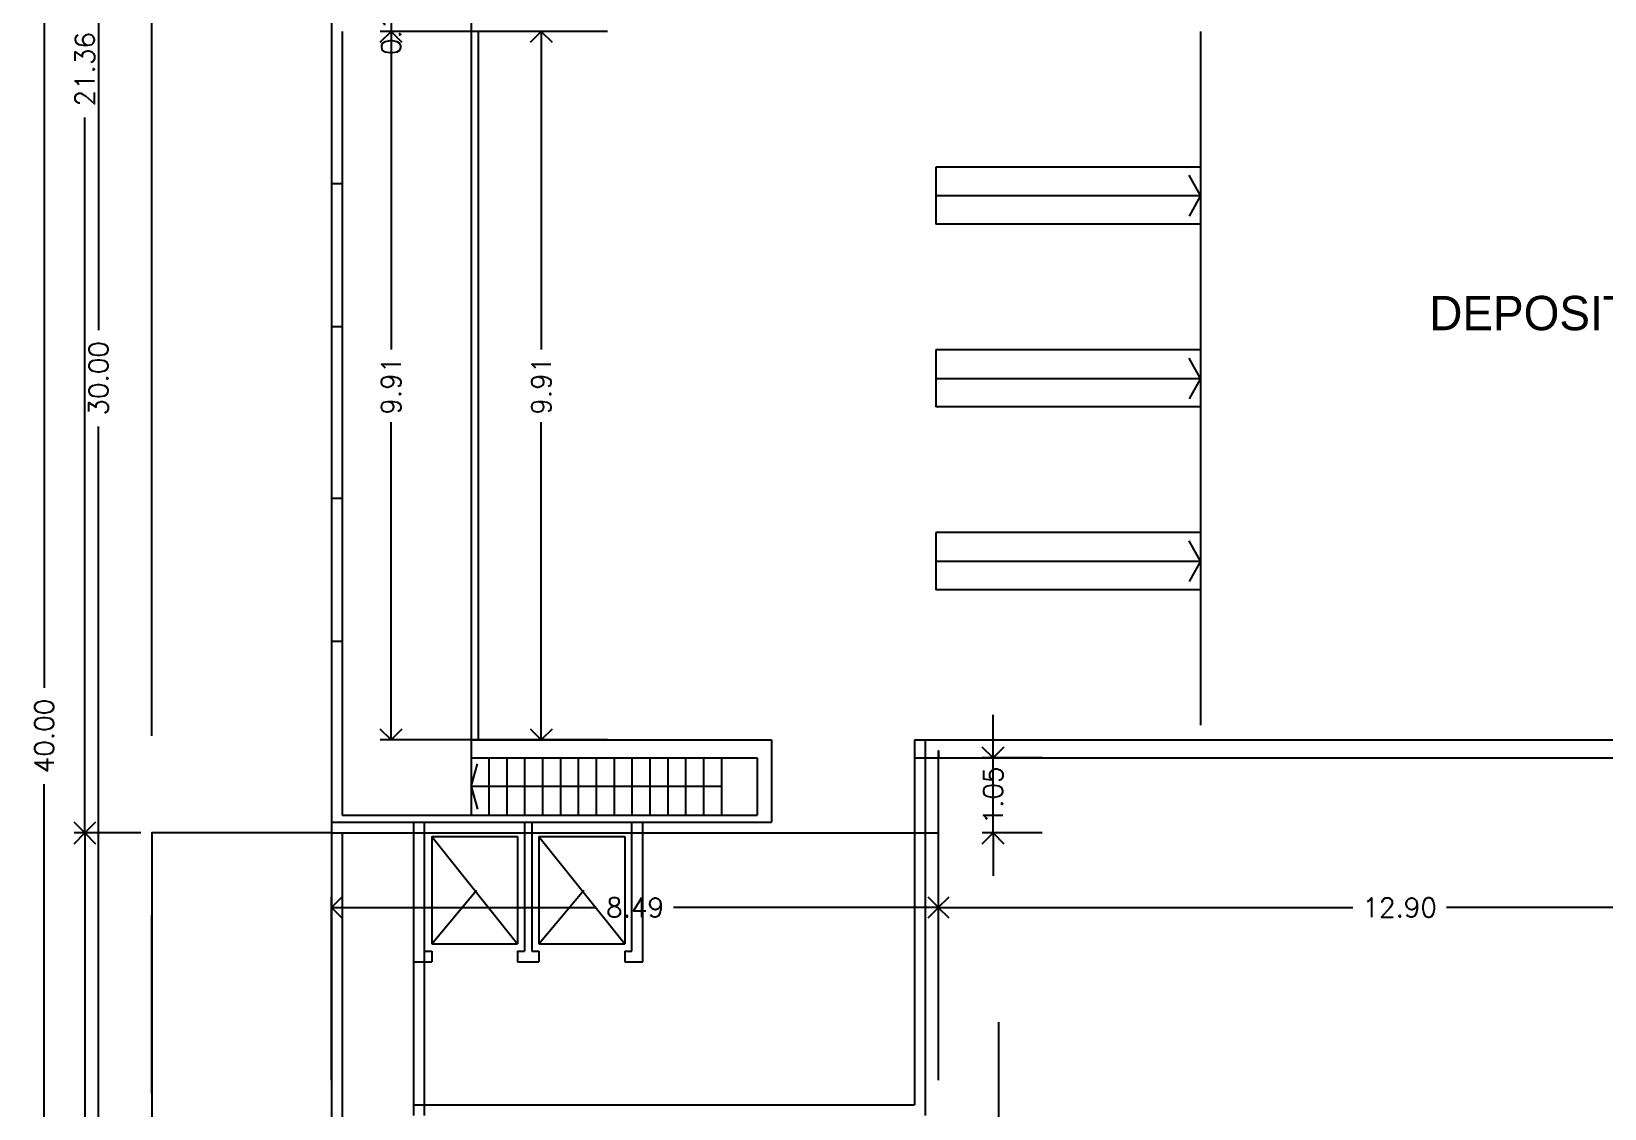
# Model space of a CAD drawing. Extents: x 26 to 214, y -151 to 101.
# Drawn here: x 25.6 to 47.59, y 46.87 to 61.93 of the extents above; entities that cross this region are included whole.
import ezdxf

# ---------------------------------------------------------------- set-up
doc = ezdxf.new("R2010")
doc.units = 0
doc.header["$LTSCALE"] = 10
doc.header["$MEASUREMENT"] = 0
doc.linetypes.add('CENTER', pattern=[2, 1.25, -0.25, 0.25, -0.25])
doc.layers.get('0').update_dxf_attribs({"linetype": 'CONTINUOUS'})
doc.layers.get('DEFPOINTS').update_dxf_attribs({"linetype": 'CONTINUOUS'})
for name, color, linetype in [('00-COTAS-PARCIALES', 1, 'CONTINUOUS'), ('00-ESCAL', 1, 'CONTINUOUS'), ('00-M-A-300', 6, 'CONTINUOUS'), ('00-TEXTOS', 4, 'CONTINUOUS'), ('EJE-MEDIANERA-PA', 1, 'CENTER'), ('MURO-VISTO', 9, 'CONTINUOUS'), ('SUPERF-COTAS', 1, 'CONTINUOUS'), ('SUPERF-EX-POLI', 2, 'CONTINUOUS'), ('SUPERF-PROP-POLI', 1, 'CONTINUOUS')]:
    doc.layers.add(name, color=color, linetype=linetype)
doc.styles.add('ROMANS', font='romans.shx')
doc.styles.add('TECHNICLIGHT', font='tel_____.pfb')
doc.dimstyles.new('COTA1502', dxfattribs={"dimscale": 1.5, "dimtxt": 0.18, "dimasz": 0.2, "dimexe": 0.1, "dimexo": 0.1, "dimgap": 0.09, "dimtad": 0, "dimzin": 0, "dimdsep": 46, "dimtxsty": 'ROMANS', "dimblk": 'OPEN90', "dimcen": 0.1, "dimclrd": 256, "dimclre": 256, "dimclrt": 2, "dimadec": 0, "dimazin": 0, "dimtfac": 1, "dimtix": 1, "dimtmove": 2, "dimatfit": 3, "dimldrblk": 'OPEN90', "dimfxl": 0, "dimtolj": 1, "dimtzin": 0, "dimarcsym": 0})

# ---------------------------------------------------------------- blocks, each defined once
blk = doc.blocks.new('_Open90')
at = {"color": 0, "linetype": 'ByBlock', "lineweight": -2}
for p, q in [((0, 0), (-1, 0)), ((-0.5, 0.5), (0, 0)), ((0, 0), (-0.5, -0.5))]:
    blk.add_line(p, q, dxfattribs=at)
blk = doc.blocks.new('*D54')
at = {"layer": '00-COTAS-PARCIALES', "lineweight": -2, "transparency": 16777216}
for p, q in [((26.465, 72.083), (25.627, 72.083)), ((25.777, 71.783), (25.777, 52.758)), ((25.777, 32.383), (25.777, 51.408)), ((26.465, 32.083), (25.627, 32.083))]:
    blk.add_line(p, q, dxfattribs=at)
at = {"layer": 'DEFPOINTS', "color": 0, "transparency": 16777216}
for p in [(25.777, 72.083), (26.615, 72.083), (26.615, 32.083)]:
    blk.add_point(p, dxfattribs=at)
at = {"layer": '00-COTAS-PARCIALES', "lineweight": -2, "transparency": 16777216, "xscale": 0.3, "yscale": 0.3, "zscale": 0.3}
for p, rotation in [((25.777, 72.083), 90), ((25.777, 32.083), 270)]:
    blk.add_blockref('_Open90', p, dxfattribs=dict(at, rotation=rotation))
at = {"layer": '00-COTAS-PARCIALES', "color": 2, "transparency": 16777216, "insert": (25.777, 52.083), "char_height": 0.27, "attachment_point": 5, "rotation": 90, "style": 'ROMANS'}
blk.add_mtext('\\A1;40.00', dxfattribs=at)
blk = doc.blocks.new('*D52')
at = {"layer": '00-COTAS-PARCIALES', "lineweight": -2, "transparency": 16777216}
for p, q in [((29.561, 72.083), (26.387, 72.083)), ((26.537, 71.783), (26.537, 57.758)), ((26.537, 42.383), (26.537, 56.408)), ((29.561, 42.083), (26.387, 42.083))]:
    blk.add_line(p, q, dxfattribs=at)
at = {"layer": 'DEFPOINTS', "color": 0, "transparency": 16777216}
for p in [(29.711, 72.083), (26.537, 42.083), (29.711, 42.083)]:
    blk.add_point(p, dxfattribs=at)
at = {"layer": '00-COTAS-PARCIALES', "lineweight": -2, "transparency": 16777216, "xscale": 0.3, "yscale": 0.3, "zscale": 0.3}
for p, rotation in [((26.537, 72.083), 90), ((26.537, 42.083), 270)]:
    blk.add_blockref('_Open90', p, dxfattribs=dict(at, rotation=rotation))
at = {"layer": '00-COTAS-PARCIALES', "color": 2, "transparency": 16777216, "insert": (26.537, 57.083), "char_height": 0.27, "attachment_point": 5, "rotation": 90, "style": 'ROMANS'}
blk.add_mtext('\\A1;30.00', dxfattribs=at)
blk = doc.blocks.new('*D25')
at = {"layer": '00-COTAS-PARCIALES', "lineweight": -2, "transparency": 16777216}
for p, q in [((30.627, 62.383), (30.627, 62.683)), ((33.652, 62.083), (30.477, 62.083)), ((30.627, 62.083), (30.627, 61.933)), ((33.652, 61.933), (30.477, 61.933)), ((30.627, 61.633), (30.627, 61.333))]:
    blk.add_line(p, q, dxfattribs=at)
at = {"layer": 'DEFPOINTS', "color": 0, "transparency": 16777216}
for p in [(33.802, 62.083), (30.627, 61.933), (33.802, 61.933)]:
    blk.add_point(p, dxfattribs=at)
at = {"layer": '00-COTAS-PARCIALES', "lineweight": -2, "transparency": 16777216, "xscale": 0.3, "yscale": 0.3, "zscale": 0.3}
for p, rotation in [((30.627, 62.083), 270), ((30.627, 61.933), 90)]:
    blk.add_blockref('_Open90', p, dxfattribs=dict(at, rotation=rotation))
at = {"layer": '00-COTAS-PARCIALES', "color": 2, "transparency": 16777216, "insert": (30.627, 62.008), "char_height": 0.27, "attachment_point": 5, "rotation": 90, "style": 'ROMANS'}
blk.add_mtext('\\A1;0.15', dxfattribs=at)
blk = doc.blocks.new('*D24')
at = {"layer": '00-COTAS-PARCIALES', "lineweight": -2, "transparency": 16777216}
for p, q in [((33.652, 61.933), (30.477, 61.933)), ((30.627, 61.633), (30.627, 57.487)), ((30.627, 52.327), (30.627, 56.472)), ((33.652, 52.027), (30.477, 52.027))]:
    blk.add_line(p, q, dxfattribs=at)
at = {"layer": 'DEFPOINTS', "color": 0, "transparency": 16777216}
for p in [(33.802, 61.933), (30.627, 52.027), (33.802, 52.027)]:
    blk.add_point(p, dxfattribs=at)
at = {"layer": '00-COTAS-PARCIALES', "lineweight": -2, "transparency": 16777216, "xscale": 0.3, "yscale": 0.3, "zscale": 0.3}
for p, rotation in [((30.627, 61.933), 90), ((30.627, 52.027), 270)]:
    blk.add_blockref('_Open90', p, dxfattribs=dict(at, rotation=rotation))
at = {"layer": '00-COTAS-PARCIALES', "color": 2, "transparency": 16777216, "insert": (30.627, 56.98), "char_height": 0.27, "attachment_point": 5, "rotation": 90, "style": 'ROMANS'}
blk.add_mtext('\\A1;9.91', dxfattribs=at)
blk = doc.blocks.new('*D21')
at = {"layer": 'DEFPOINTS', "color": 0, "transparency": 16777216}
for p in [(26.347, 72.083), (27.186, 72.083), (27.186, 50.727)]:
    blk.add_point(p, dxfattribs=at)
at = {"layer": 'SUPERF-COTAS', "lineweight": -2, "transparency": 16777216}
for p, q in [((27.036, 72.083), (26.197, 72.083)), ((26.347, 71.783), (26.347, 62.08)), ((26.347, 51.027), (26.347, 60.73)), ((27.036, 50.727), (26.197, 50.727))]:
    blk.add_line(p, q, dxfattribs=at)
at = {"layer": 'SUPERF-COTAS', "lineweight": -2, "transparency": 16777216, "xscale": 0.3, "yscale": 0.3, "zscale": 0.3}
for p, rotation in [((26.347, 72.083), 90), ((26.347, 50.727), 270)]:
    blk.add_blockref('_Open90', p, dxfattribs=dict(at, rotation=rotation))
at = {"layer": 'SUPERF-COTAS', "color": 2, "transparency": 16777216, "insert": (26.347, 61.405), "char_height": 0.27, "attachment_point": 5, "rotation": 90, "style": 'ROMANS'}
blk.add_mtext('\\A1;21.36', dxfattribs=at)
blk = doc.blocks.new('*D19')
at = {"layer": 'DEFPOINTS', "color": 0, "transparency": 16777216}
for p in [(38.281, 49.685), (29.795, 47.119), (38.281, 47.119)]:
    blk.add_point(p, dxfattribs=at)
at = {"layer": 'SUPERF-EX-POLI', "lineweight": -2, "transparency": 16777216}
for p, q in [((29.795, 47.269), (29.795, 49.835)), ((38.281, 47.269), (38.281, 49.835)), ((30.095, 49.685), (33.498, 49.685)), ((37.981, 49.685), (34.578, 49.685))]:
    blk.add_line(p, q, dxfattribs=at)
at = {"layer": 'SUPERF-EX-POLI', "lineweight": -2, "transparency": 16777216, "xscale": 0.3, "yscale": 0.3, "zscale": 0.3, "rotation": 180}
blk.add_blockref('_Open90', (29.795, 49.685), dxfattribs=at)
at = {"layer": 'SUPERF-EX-POLI', "lineweight": -2, "transparency": 16777216, "xscale": 0.3, "yscale": 0.3, "zscale": 0.3}
blk.add_blockref('_Open90', (38.281, 49.685), dxfattribs=at)
at = {"layer": 'SUPERF-EX-POLI', "color": 2, "transparency": 16777216, "insert": (34.038, 49.685), "char_height": 0.27, "attachment_point": 5, "style": 'ROMANS'}
blk.add_mtext('\\A1;8.49', dxfattribs=at)
blk = doc.blocks.new('*D18')
at = {"layer": 'DEFPOINTS', "color": 0, "transparency": 16777216}
for p in [(38.278, 51.536), (51.181, 49.685), (51.181, 47.119)]:
    blk.add_point(p, dxfattribs=at)
at = {"layer": 'SUPERF-EX-POLI', "lineweight": -2, "transparency": 16777216}
for p, q in [((38.278, 51.386), (38.278, 49.535)), ((51.181, 47.269), (51.181, 49.835)), ((38.578, 49.685), (44.074, 49.685)), ((50.881, 49.685), (45.385, 49.685))]:
    blk.add_line(p, q, dxfattribs=at)
at = {"layer": 'SUPERF-EX-POLI', "lineweight": -2, "transparency": 16777216, "xscale": 0.3, "yscale": 0.3, "zscale": 0.3, "rotation": 180}
blk.add_blockref('_Open90', (38.278, 49.685), dxfattribs=at)
at = {"layer": 'SUPERF-EX-POLI', "lineweight": -2, "transparency": 16777216, "xscale": 0.3, "yscale": 0.3, "zscale": 0.3}
blk.add_blockref('_Open90', (51.181, 49.685), dxfattribs=at)
at = {"layer": 'SUPERF-EX-POLI', "color": 2, "transparency": 16777216, "insert": (44.729, 49.685), "char_height": 0.27, "attachment_point": 5, "style": 'ROMANS'}
blk.add_mtext('\\A1;12.90', dxfattribs=at)
blk = doc.blocks.new('*D15')
at = {"layer": 'DEFPOINTS', "color": 0, "transparency": 16777216}
for p in [(39.043, 51.777), (39.882, 51.777), (39.882, 50.727)]:
    blk.add_point(p, dxfattribs=at)
at = {"layer": 'SUPERF-EX-POLI', "lineweight": -2, "transparency": 16777216}
for p, q in [((39.043, 52.077), (39.043, 52.377)), ((39.732, 51.777), (38.893, 51.777)), ((39.043, 50.727), (39.043, 51.777)), ((39.732, 50.727), (38.893, 50.727)), ((39.043, 50.427), (39.043, 50.127))]:
    blk.add_line(p, q, dxfattribs=at)
at = {"layer": 'SUPERF-EX-POLI', "lineweight": -2, "transparency": 16777216, "xscale": 0.3, "yscale": 0.3, "zscale": 0.3}
for p, rotation in [((39.043, 51.777), 270), ((39.043, 50.727), 90)]:
    blk.add_blockref('_Open90', p, dxfattribs=dict(at, rotation=rotation))
at = {"layer": 'SUPERF-EX-POLI', "color": 2, "transparency": 16777216, "insert": (39.043, 51.252), "char_height": 0.27, "attachment_point": 5, "rotation": 90, "style": 'ROMANS'}
blk.add_mtext('\\A1;1.05', dxfattribs=at)
blk = doc.blocks.new('*D3')
at = {"layer": 'DEFPOINTS', "color": 0, "transparency": 16777216}
for p in [(27.281, 50.727), (26.347, 40.233), (27.281, 40.233)]:
    blk.add_point(p, dxfattribs=at)
at = {"layer": 'SUPERF-COTAS', "lineweight": -2, "transparency": 16777216}
for p, q in [((27.131, 50.727), (26.197, 50.727)), ((26.347, 50.427), (26.347, 46.129)), ((26.347, 40.533), (26.347, 44.83)), ((27.131, 40.233), (26.197, 40.233))]:
    blk.add_line(p, q, dxfattribs=at)
at = {"layer": 'SUPERF-COTAS', "lineweight": -2, "transparency": 16777216, "xscale": 0.3, "yscale": 0.3, "zscale": 0.3}
for p, rotation in [((26.347, 50.727), 90), ((26.347, 40.233), 270)]:
    blk.add_blockref('_Open90', p, dxfattribs=dict(at, rotation=rotation))
at = {"layer": 'SUPERF-COTAS', "color": 2, "transparency": 16777216, "insert": (26.347, 45.48), "char_height": 0.27, "attachment_point": 5, "rotation": 90, "style": 'ROMANS'}
blk.add_mtext('\\A1;10.49', dxfattribs=at)
blk = doc.blocks.new('*D130')
at = {"layer": '00-COTAS-PARCIALES', "lineweight": -2, "transparency": 16777216}
for p, q in [((33.652, 61.933), (32.578, 61.933)), ((32.728, 61.633), (32.728, 57.487)), ((32.728, 52.327), (32.728, 56.472)), ((33.652, 52.027), (32.578, 52.027))]:
    blk.add_line(p, q, dxfattribs=at)
at = {"layer": 'DEFPOINTS', "color": 0, "transparency": 16777216}
for p in [(33.802, 61.933), (32.728, 52.027), (33.802, 52.027)]:
    blk.add_point(p, dxfattribs=at)
at = {"layer": '00-COTAS-PARCIALES', "lineweight": -2, "transparency": 16777216, "xscale": 0.3, "yscale": 0.3, "zscale": 0.3}
for p, rotation in [((32.728, 61.933), 90), ((32.728, 52.027), 270)]:
    blk.add_blockref('_Open90', p, dxfattribs=dict(at, rotation=rotation))
at = {"layer": '00-COTAS-PARCIALES', "color": 2, "transparency": 16777216, "insert": (32.728, 56.98), "char_height": 0.27, "attachment_point": 5, "rotation": 90, "style": 'ROMANS'}
blk.add_mtext('\\A1;9.91', dxfattribs=at)

msp = doc.modelspace()

# ---------------------------------------------------------------- linework, layer by layer
at = {"layer": '00-ESCAL'}
for p, q in [((31.745, 51.777, -28.9), (31.745, 50.977, -28.9)), ((31.745, 51.377, -28.9), (31.836, 51.692, -28.9)), ((31.995, 51.777, -28.9), (31.995, 50.977, -28.9)), ((32.245, 51.777, -28.9), (32.245, 50.977, -28.9)), ((32.495, 51.777, -28.9), (32.495, 50.977, -28.9)), ((32.745, 51.777, -28.9), (32.745, 50.977, -28.9)), ((32.995, 51.777, -28.9), (32.995, 50.977, -28.9)), ((33.245, 51.777, -28.9), (33.245, 50.977, -28.9)), ((33.495, 51.777, -28.9), (33.495, 50.977, -28.9)), ((33.745, 51.777, -28.9), (33.745, 50.977, -28.9)), ((33.995, 51.777, -28.9), (33.995, 50.977, -28.9)), ((34.245, 51.777, -28.9), (34.245, 50.977, -28.9)), ((34.495, 51.777, -28.9), (34.495, 50.977, -28.9)), ((34.745, 51.777, -28.9), (34.745, 50.977, -28.9)), ((34.995, 51.777, -28.9), (34.995, 50.977, -28.9)), ((35.245, 51.777, -28.9), (35.245, 50.977, -28.9)), ((35.245, 51.377, -28.9), (31.745, 51.377, -28.9)), ((31.745, 51.377, -28.9), (31.836, 51.061, -28.9)), ((31.195, 50.677, -28.9), (32.395, 50.677, -28.9)), ((31.195, 50.677, -28.9), (31.195, 49.177, -28.9)), ((31.195, 50.677, -28.9), (32.395, 49.177, -28.9)), ((32.395, 50.677, -28.9), (32.395, 49.177, -28.9)), ((32.695, 50.677, -28.9), (33.895, 50.677, -28.9)), ((32.695, 50.677, -28.9), (32.695, 49.177, -28.9)), ((32.695, 50.677, -28.9), (33.895, 49.177, -28.9)), ((33.895, 50.677, -28.9), (33.895, 49.177, -28.9)), ((31.195, 49.177, -28.9), (31.822, 49.927, -28.9)), ((32.695, 49.177, -28.9), (33.322, 49.927, -28.9)), ((31.195, 49.177, -28.9), (32.395, 49.177, -28.9)), ((32.695, 49.177, -28.9), (33.895, 49.177, -28.9))]:
    msp.add_line(p, q, dxfattribs=at)
at = {"layer": '00-M-A-300'}
for p, q in [((29.795, 72.233, -28.9), (29.795, 50.877, -28.9)), ((31.745, 62.083, -28.9), (31.745, 52.027, -28.9)), ((29.945, 61.933, -28.9), (29.945, 50.977, -28.9)), ((31.845, 61.933, -28.9), (31.845, 52.027, -28.9)), ((29.795, 59.808, -28.9), (29.945, 59.808, -28.9)), ((29.795, 57.808, -28.9), (29.945, 57.808, -28.9)), ((29.795, 55.408, -28.9), (29.945, 55.408, -28.9)), ((29.795, 53.408, -28.9), (29.945, 53.408, -28.9)), ((31.745, 52.027, -28.9), (35.945, 52.027, -28.9)), ((31.745, 52.027, -28.9), (31.745, 51.777, -28.9)), ((35.945, 52.027, -28.9), (35.945, 50.877, -28.9)), ((37.945, 52.027, -28.9), (37.945, 46.927, -28.9)), ((37.945, 52.027, -28.9), (51.181, 52.027, -28.9)), ((38.095, 52.027, -28.9), (38.095, 46.777, -28.9)), ((31.745, 51.777, -28.9), (35.745, 51.777, -28.9)), ((35.745, 51.777, -28.9), (35.745, 50.977, -28.9)), ((37.945, 51.777, -28.9), (51.181, 51.777, -28.9)), ((29.795, 50.877, -28.9), (35.945, 50.877, -28.9)), ((29.945, 50.977, -28.9), (35.745, 50.977, -28.9)), ((30.945, 46.777, -28.9), (30.945, 50.877, -28.9)), ((31.095, 46.777, -28.9), (31.095, 50.877, -28.9)), ((32.495, 50.877, -28.9), (32.495, 49.077, -28.9)), ((32.595, 50.877, -28.9), (32.595, 49.077, -28.9)), ((33.995, 49.077, -28.9), (33.995, 50.877, -28.9)), ((34.145, 49.702, -28.9), (34.145, 50.877, -28.9)), ((34.145, 49.702, -28.9), (34.145, 50.877, -28.9)), ((34.145, 49.877, -28.9), (34.145, 50.877, -28.9)), ((34.145, 48.927, -28.9), (34.145, 50.877, -28.9)), ((31.095, 49.077, -28.9), (31.195, 49.077, -28.9)), ((31.195, 49.077, -28.9), (31.195, 48.927, -28.9)), ((32.395, 49.077, -28.9), (32.395, 48.927, -28.9)), ((32.395, 49.077, -28.9), (32.495, 49.077, -28.9)), ((32.595, 49.077, -28.9), (32.695, 49.077, -28.9)), ((32.695, 49.077, -28.9), (32.695, 48.927, -28.9)), ((33.895, 49.077, -28.9), (33.895, 48.927, -28.9)), ((33.895, 49.077, -28.9), (33.995, 49.077, -28.9)), ((30.945, 48.927, -28.9), (31.195, 48.927, -28.9)), ((32.395, 48.927, -28.9), (32.695, 48.927, -28.9)), ((33.895, 48.927, -28.9), (34.145, 48.927, -28.9)), ((30.945, 46.927, -28.9), (37.945, 46.927, -28.9))]:
    msp.add_line(p, q, dxfattribs=at)
at = {"layer": 'EJE-MEDIANERA-PA'}
msp.add_line((27.281, 32.083, -28.9), (27.281, 72.083, -28.9), dxfattribs=at)
at = {"layer": 'MURO-VISTO'}
for p, q in [((41.945, 61.933, -28.9), (41.945, 52.233, -28.9)), ((41.945, 60.037, -57.8), (38.245, 60.037, -57.8)), ((38.245, 60.037, -57.8), (38.245, 59.237, -57.8)), ((41.945, 59.637, -57.8), (41.787, 59.922, -57.8)), ((38.245, 59.637, -57.8), (41.945, 59.637, -57.8)), ((41.945, 59.637, -57.8), (41.787, 59.352, -57.8)), ((41.945, 59.237, -57.8), (38.245, 59.237, -57.8)), ((41.945, 57.483, -28.9), (38.245, 57.483, -28.9)), ((38.245, 57.483, -28.9), (38.245, 56.683, -28.9)), ((41.945, 57.483, -28.9), (38.245, 57.483, -28.9)), ((38.245, 57.483, -28.9), (38.245, 56.683, -28.9)), ((41.945, 57.083, -28.9), (41.787, 57.367, -28.9)), ((41.945, 57.083, -28.9), (41.787, 57.367, -28.9)), ((38.245, 57.083, -28.9), (41.945, 57.083, -28.9)), ((38.245, 57.083, -28.9), (41.945, 57.083, -28.9)), ((41.945, 57.083, -28.9), (41.787, 56.798, -28.9)), ((41.945, 57.083, -28.9), (41.787, 56.798, -28.9)), ((41.945, 56.683, -28.9), (38.245, 56.683, -28.9)), ((41.945, 56.683, -28.9), (38.245, 56.683, -28.9)), ((41.945, 54.928), (38.245, 54.928)), ((38.245, 54.928), (38.245, 54.128)), ((41.945, 54.528), (41.787, 54.813)), ((38.245, 54.528), (41.945, 54.528)), ((41.945, 54.528), (41.787, 54.243)), ((41.945, 54.128), (38.245, 54.128)), ((29.795, 50.727, -28.9), (29.795, 41.933, -28.9)), ((29.945, 50.727, -28.9), (29.945, 42.233, -28.9))]:
    msp.add_line(p, q, dxfattribs=at)
at = {"layer": 'MURO-VISTO', "color": 1, "elevation": -28.9}
msp.add_lwpolyline([(39.122, 48.082), (39.122, 44.169), (40.729, 44.971)], dxfattribs=at)
at = {"layer": 'SUPERF-EX-POLI', "elevation": -28.9}
msp.add_lwpolyline([(29.795, 72.083), (29.795, 50.727), (38.281, 50.727), (38.281, 51.877), (38.281, 51.777), (51.181, 51.777), (51.181, 50.877), (58.631, 50.877), (58.631, 51.877), (61.345, 51.877), (61.345, 72.083)], close=True, dxfattribs=at)
at = {"layer": 'SUPERF-PROP-POLI', "elevation": -28.9}
msp.add_lwpolyline([(29.795, 72.083), (29.795, 50.727), (27.281, 50.727), (27.281, 40.233), (61.345, 40.233), (61.345, 72.083)], close=True, dxfattribs=at)

# ---------------------------------------------------------------- texts
at = {"layer": '00-TEXTOS', "style": 'TECHNICLIGHT'}
msp.add_text('DEPOSITO', height=0.48, dxfattribs=at).set_placement((45.142, 57.756, -28.9))

# ---------------------------------------------------------------- dimensions: what is measured, and where the dimension line sits
at = {"layer": '00-COTAS-PARCIALES'}
for base, p1, p2, picture, middle in [((25.777, 72.083, -28.9), (26.615, 32.083, -28.9), (26.615, 72.083, -28.9), '*D54', (25.777, 52.083, -28.9)), ((26.537, 42.083, -28.9), (29.711, 72.083, -28.9), (29.711, 42.083, -28.9), '*D52', (26.537, 57.083, -28.9)), ((30.627, 61.933, -28.9), (33.802, 62.083, -28.9), (33.802, 61.933, -28.9), '*D25', (30.627, 62.008, -28.9)), ((30.627, 52.027, -28.9), (33.802, 61.933, -28.9), (33.802, 52.027, -28.9), '*D24', (30.627, 56.98, -28.9)), ((32.728, 52.027, -28.9), (33.802, 61.933, -28.9), (33.802, 52.027, -28.9), '*D130', (32.728, 56.98, -28.9))]:
    dim = msp.add_linear_dim(base=base, p1=p1, p2=p2, angle=90, dimstyle='COTA1502', dxfattribs=at)
    dim.commit()
    dim.dimension.update_dxf_attribs({"geometry": picture, "text_midpoint": middle})
at = {"layer": 'SUPERF-COTAS'}
for base, p1, p2, picture, middle in [((26.347, 72.083, -28.9), (27.186, 50.727, -28.9), (27.186, 72.083, -28.9), '*D21', (26.347, 61.405, -28.9)), ((26.347, 40.233, -28.9), (27.281, 50.727, -28.9), (27.281, 40.233, -28.9), '*D3', (26.347, 45.48, -28.9))]:
    dim = msp.add_linear_dim(base=base, p1=p1, p2=p2, angle=90, dimstyle='COTA1502', dxfattribs=at)
    dim.commit()
    dim.dimension.update_dxf_attribs({"geometry": picture, "text_midpoint": middle})
at = {"layer": 'SUPERF-EX-POLI'}
dim = msp.add_linear_dim(base=(39.043, 51.777, -28.9), p1=(39.882, 50.727, -28.9), p2=(39.882, 51.777, -28.9), angle=90, dimstyle='COTA1502', dxfattribs=at)
dim.commit()
dim.dimension.update_dxf_attribs({"geometry": '*D15', "text_midpoint": (39.043, 51.252, -28.9)})
for base, p1, p2, picture, middle in [((51.181, 49.685, -28.9), (38.278, 51.536, -28.9), (51.181, 47.119, -28.9), '*D18', (44.729, 49.685, -28.9)), ((38.281, 49.685, -28.9), (29.795, 47.119, -28.9), (38.281, 47.119, -28.9), '*D19', (34.038, 49.685, -28.9))]:
    dim = msp.add_linear_dim(base=base, p1=p1, p2=p2, dimstyle='COTA1502', dxfattribs=at)
    dim.commit()
    dim.dimension.update_dxf_attribs({"geometry": picture, "text_midpoint": middle})

doc.saveas('drawing.dxf')
